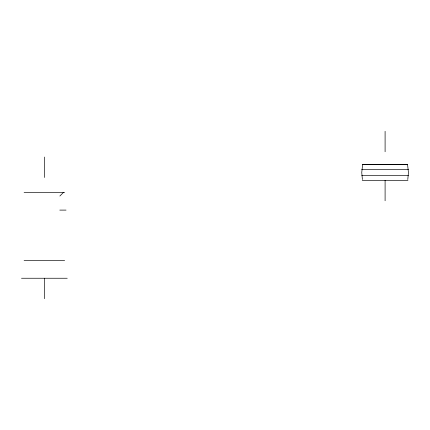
<?xml version="1.0" encoding="UTF-8"?>
<svg xmlns="http://www.w3.org/2000/svg" width="430" height="430" viewBox="0 0 430 430"><rect width="100%" height="100%" fill="white"/><g stroke="black" fill="none" stroke-linecap="round" stroke-linejoin="round"><path stroke-width="0.64" d="M362.603 164.765L361.748 172.543L362.409 179.514M407.785 179.514L408.446 172.543L407.592 164.765M59.856 196.042L63.447 192.452M362.78 164.325L407.409 164.325M362.538 164.475L407.656 164.475M361.694 169.63L408.5 169.63M361.748 175.472L408.446 175.472M362.232 180.321L407.962 180.321M24.096 192.452L64.64 192.452M59.781 210.103L66.043 210.103M24.096 260.596L64.64 260.596M21.5 278.248L67.236 278.248M385.097 131.306L385.097 151.752M385.097 180.321L385.097 200.767M44.365 157.052L44.365 177.493M44.365 278.248L44.365 298.694"/></g></svg>
